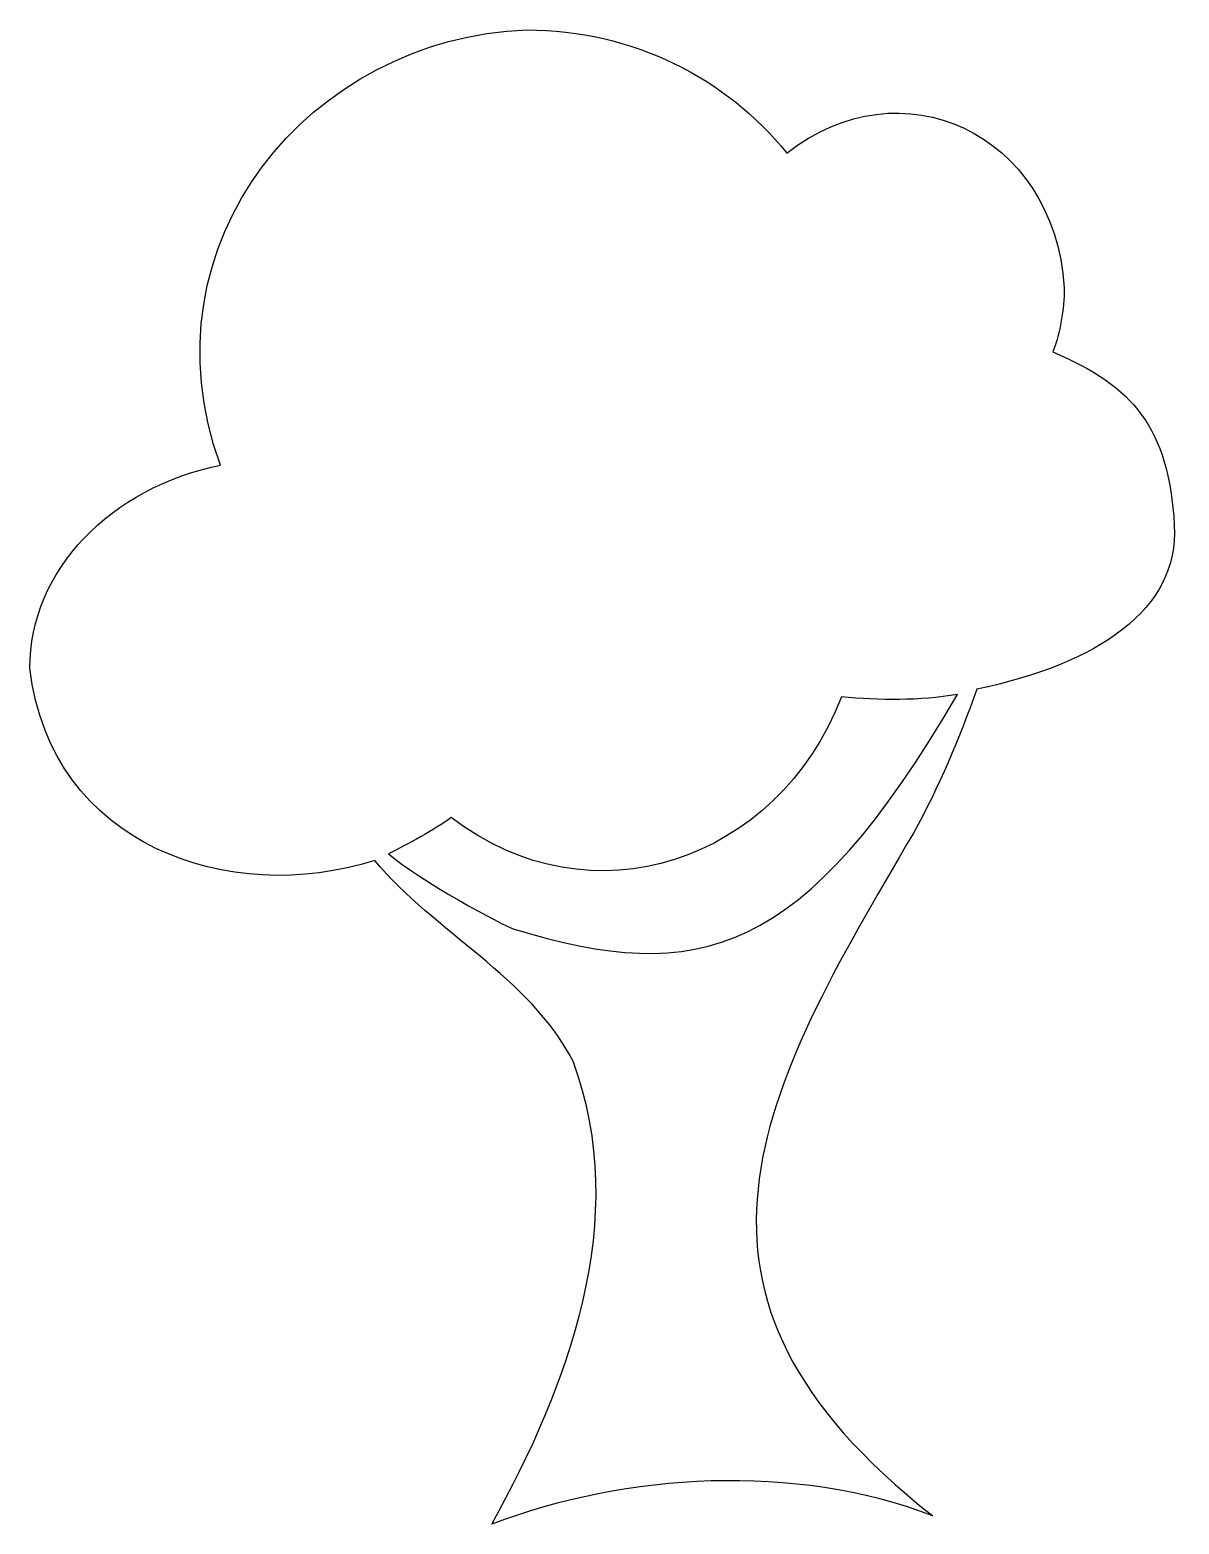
# Model space of a CAD drawing. Header units: centimetres. Extents: x -9.1 to 7.2, y -8.9 to 12.3.
import ezdxf

# ---------------------------------------------------------------- set-up
doc = ezdxf.new("R2010")
doc.units = ezdxf.units.CM
doc.header["$MEASUREMENT"] = 0
doc.layers.add('Layer 1', color=7, linetype='Continuous')

msp = doc.modelspace()

# ---------------------------------------------------------------- linework, layer by layer
at = {"layer": 'Layer 1', "color": 251}
for points, knots in [([(3.44118, 0.87661), (3.8023, 1.53132), (4.08878, 2.21498), (4.33977, 2.91703), (4.33977, 2.91703), (6.05925, 3.2753), (7.20813, 4.05138), (7.13969, 5.23977), (7.13969, 5.23977), (7.05957, 6.63088), (6.55431, 7.21321), (5.41837, 7.69947), (5.41837, 7.69947), (5.52136, 7.9819), (5.57805, 8.28846), (5.57805, 8.60927), (5.57805, 8.60927), (5.43666, 10.81987), (3.24225, 11.79245), (1.64597, 10.51664), (1.64597, 10.51664), (0.79131, 11.58017), (-0.54326, 12.26521), (-2.044, 12.26521), (-2.044, 12.26521), (-5.10477, 12.15653), (-7.54132, 9.24977), (-6.38978, 6.09154), (-6.38978, 6.09154), (-7.93898, 5.78222), (-9.09201, 4.61114), (-9.09201, 3.21256), (-9.09201, 3.21256), (-8.79779, 0.69159), (-6.25027, -0.16592), (-4.20142, 0.48778), (-4.20142, 0.48778), (-3.34741, -0.53462), (-2.01003, -1.15853), (-1.38818, -2.35834), (-1.38818, -2.35834), (-0.55321, -4.60029), (-1.45693, -6.96407), (-2.54121, -8.92176), (-2.54121, -8.92176), (-0.62659, -8.19598), (1.75616, -8.05541), (3.71338, -8.80341), (3.71338, -8.80341), (-0.33166, -5.64223), (1.24137, -2.83869), (3.44118, 0.87661)], [0, 0, 0, 0, 0.07142857, 0.07142857, 0.07142857, 0.07142857, 0.14285714, 0.14285714, 0.14285714, 0.14285714, 0.21428571, 0.21428571, 0.21428571, 0.21428571, 0.28571429, 0.28571429, 0.28571429, 0.28571429, 0.35714286, 0.35714286, 0.35714286, 0.35714286, 0.42857143, 0.42857143, 0.42857143, 0.42857143, 0.5, 0.5, 0.5, 0.5, 0.57142857, 0.57142857, 0.57142857, 0.57142857, 0.64285714, 0.64285714, 0.64285714, 0.64285714, 0.71428571, 0.71428571, 0.71428571, 0.71428571, 0.78571429, 0.78571429, 0.78571429, 0.78571429, 0.85714286, 0.85714286, 0.85714286, 0.85714286, 1, 1, 1, 1]), ([(-2.23645, -0.48143), (-2.36389, -0.44236), (-3.57733, 0.20974), (-4.00639, 0.58225), (-4.00639, 0.58225), (-3.74859, 0.71331), (-3.34231, 0.92462), (-3.11589, 1.0986), (-3.11589, 1.0986), (-1.14869, -0.42846), (1.51726, 0.46564), (2.41801, 2.80892), (2.41801, 2.80892), (2.96487, 2.75347), (3.52169, 2.75202), (4.06511, 2.84101), (4.06511, 2.84101), (1.8866, -0.89082), (0.3972, -1.28942), (-2.23645, -0.48143)], [0, 0, 0, 0, 0.16666667, 0.16666667, 0.16666667, 0.16666667, 0.33333333, 0.33333333, 0.33333333, 0.33333333, 0.5, 0.5, 0.5, 0.5, 0.66666667, 0.66666667, 0.66666667, 0.66666667, 1, 1, 1, 1])]:
    msp.add_open_spline(points, degree=3, knots=knots, dxfattribs=at)

doc.saveas('drawing.dxf')
